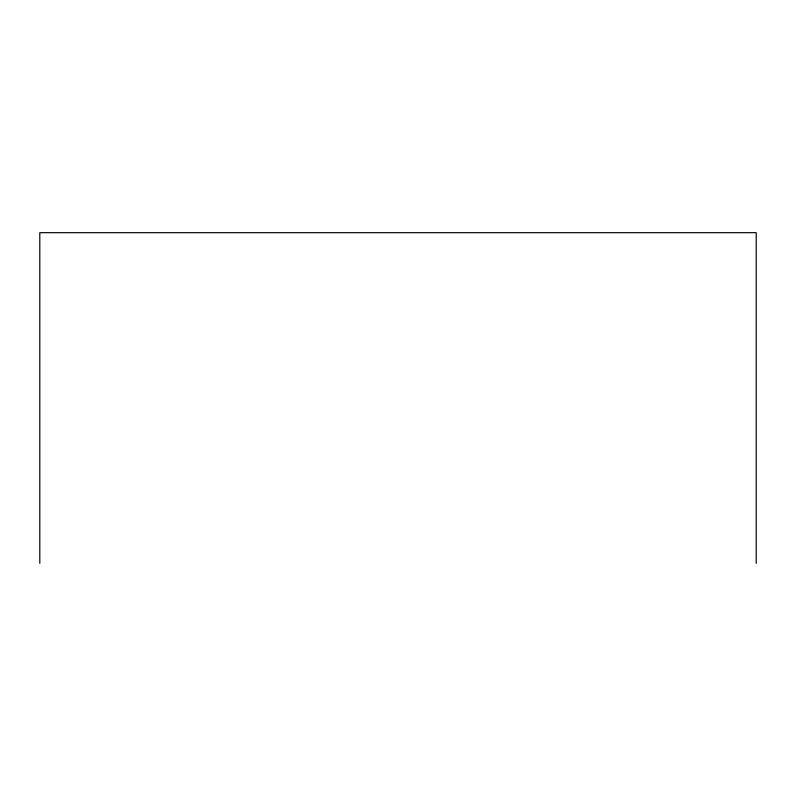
<?xml version="1.0" encoding="UTF-8"?>
<svg xmlns="http://www.w3.org/2000/svg" width="796" height="796" viewBox="0 0 796 796"><rect width="100%" height="100%" fill="white"/><g stroke="black" fill="none" stroke-linecap="round" stroke-linejoin="round"><path stroke-width="1.19" d="M756.2 563.319L756.2 232.681L39.8 232.681L39.8 563.319"/></g></svg>
